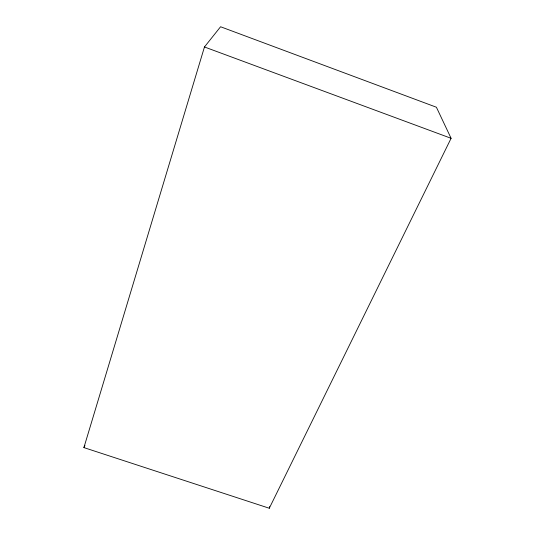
<?xml version="1.0" encoding="UTF-8"?>
<svg xmlns="http://www.w3.org/2000/svg" width="535" height="535" viewBox="0 0 535 535"><rect width="100%" height="100%" fill="white"/><g stroke="black" fill="none" stroke-linecap="round" stroke-linejoin="round"><path stroke-width="0.8" d="M269.292 508.25L451.092 138.304L436.399 107.227L220.58 26.75L204.464 46.973L83.908 447.601L269.292 508.25L269.459 506.591M83.908 447.601L84.918 445.314M204.464 46.973L451.092 138.304"/></g></svg>
